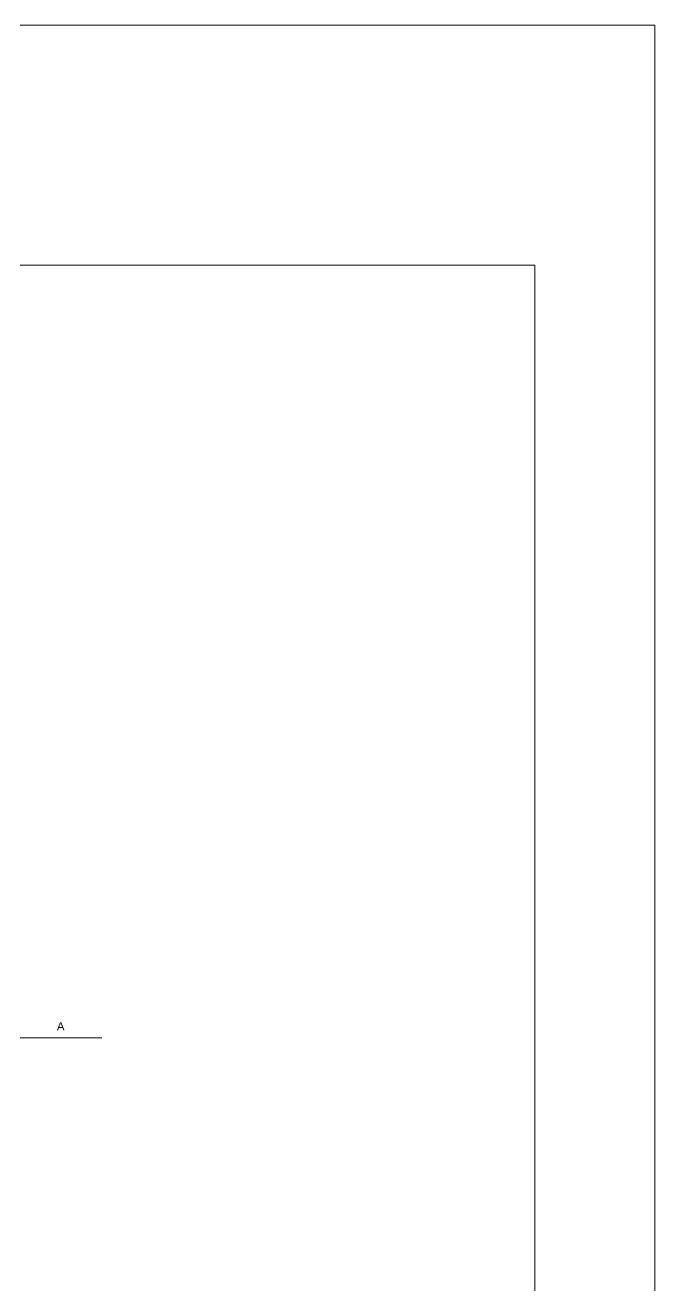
# Paper-space layout 'Cabinet back' of a CAD drawing. Header units: millimetres. Extents: x -5 to 1777, y -5 to 1255.
# Drawn here: x 1462 to 1777, y 625 to 1255 of the extents above; entities that cross this region are included whole.
import ezdxf

# ---------------------------------------------------------------- set-up
doc = ezdxf.new("R2010")
doc.units = ezdxf.units.MM
doc.layers.get('0').update_dxf_attribs({"true_color": 0xc2c2ced6})
doc.layers.add('TitleBlock', color=7, linetype='Continuous')
doc.styles.add('Blum_ViewInfo', font='arial.ttf', dxfattribs={"height": 4})
doc.dimstyles.new('Blum_ViewInfo', dxfattribs={"dimtxt": 4, "dimasz": 3, "dimexe": 1.25, "dimexo": 1, "dimtad": 1, "dimtxsty": 'Blum_ViewInfo', "dimblk": 'OBLIQUE', "dimcen": 0.09, "dimadec": 0, "dimazin": 2, "dimtfac": 1, "dimtofl": 0, "dimtmove": 0, "dimatfit": 2, "dimfxl": 1, "dimlwd": 20, "dimlwe": 20, "dimarcsym": 0})

# ---------------------------------------------------------------- blocks, each defined once
blk = doc.blocks.new('TitleBlock_Cabinet back')
at = {"layer": 'TitleBlock', "lineweight": 0}
for points in [[(-0.79, -0.79, 0), (-0.79, 209.21, 0), (296.21, 209.21, 0), (296.21, -0.79, 0)], [(9.21, 9.21, 0), (9.21, 189.21, 0), (286.21, 189.21, 0), (286.21, 9.21, 0)]]:
    blk.add_polyline3d(points, close=True, dxfattribs=at)
blk = doc.blocks.new('_Oblique')
at = {"color": 0, "linetype": 'ByBlock', "lineweight": -2}
blk.add_line((-0.5, -0.5), (0.5, 0.5), dxfattribs=at)

psp = doc.layouts.new('Cabinet back')

# ---------------------------------------------------------------- block references
at = {"lineweight": 0, "xscale": 6, "yscale": 6, "zscale": 6}
psp.add_blockref('TitleBlock_Cabinet back', (0, 0), dxfattribs=at)

# ---------------------------------------------------------------- texts
at = {"lineweight": 0, "insert": (1478.318, 752.983), "char_height": 4, "attachment_point": 7, "style": 'Blum_ViewInfo'}
psp.add_mtext('A', dxfattribs=at)

# ---------------------------------------------------------------- leaders
at = {"lineweight": 0}
psp.add_leader([(1438.568, 749.233), (1500.73, 749.233)], dimstyle='Blum_ViewInfo', override={"dimscale": 0}, dxfattribs=at)

doc.saveas('drawing.dxf')
